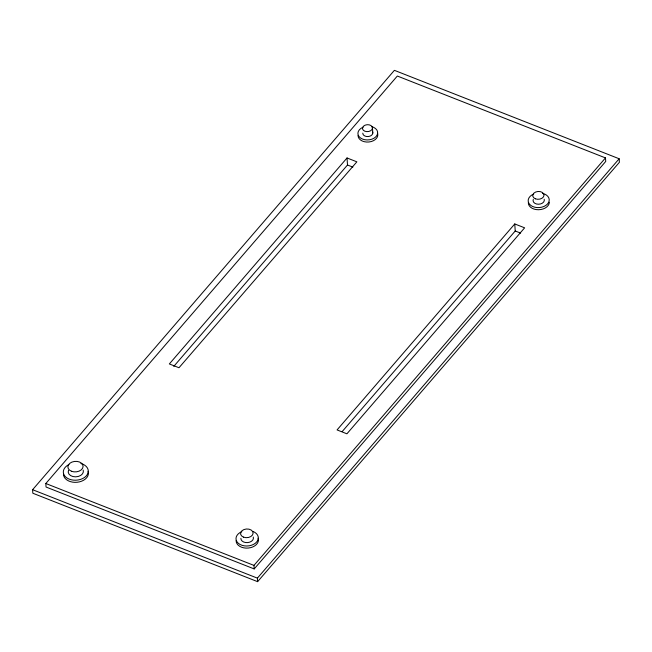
<?xml version="1.0" encoding="UTF-8"?>
<svg xmlns="http://www.w3.org/2000/svg" width="652" height="652" viewBox="0 0 652 652"><rect width="100%" height="100%" fill="white"/><g stroke="black" fill="none" stroke-linecap="round" stroke-linejoin="round"><path stroke-width="0.98" d="M32.6 489.709L394.387 70.334L619.164 158.762L619.4 162.291L257.613 581.665L32.836 493.238L32.6 489.709L257.385 578.137L257.613 581.665M45.811 483.515L397.337 76.031L605.488 157.914L605.724 161.443L254.198 568.927L46.047 487.036L45.811 483.515L253.962 565.398L254.198 568.927M347.035 157.963L169.341 363.946L178.99 367.744L356.864 161.826L347.035 157.963L347.5 165.005L173.782 366.383M514.762 223.946L337.06 429.929L346.921 433.808L524.624 227.825L514.762 223.946L515.227 230.987L342.17 431.591M253.962 565.398L605.488 157.914M257.385 578.137L619.164 158.762M347.5 165.005L352.862 167.116M515.227 230.987L520.606 233.106M372.479 128.085A5.012 3.472 -3.8 0 1 364.843 131.207A5.012 3.472 -3.8 0 1 365.096 125.184A5.012 3.472 -3.8 0 1 372.479 128.085L372.805 133.016M549.367 202.275A10.538 7.294 -3.8 0 1 538.536 209.732A10.538 7.294 -3.8 0 1 528.316 202.576M83.203 470.092A7.612 5.265 -3.8 0 1 75.583 476.84A7.612 5.265 -3.8 0 1 68.525 470.304M253.017 531.462A11.182 7.742 -3.8 0 1 255.494 543.124A11.182 7.742 -3.8 0 1 238.396 543.369A11.182 7.742 -3.8 0 1 241.859 531.624M253.269 537.044A6.292 4.352 -3.8 0 1 247.793 542.578A6.292 4.352 -3.8 0 1 240.873 538.348M258.159 538.21A11.182 7.742 -3.8 0 1 248.428 548.039A11.182 7.742 -3.8 0 1 236.13 540.532M88.093 471.257A12.502 8.655 -3.8 0 1 77.213 482.252A12.502 8.655 -3.8 0 1 63.464 473.857M372.675 132.12A5.012 3.472 -3.8 0 1 368.307 136.529A5.012 3.472 -3.8 0 1 362.797 133.163M377.565 133.285A9.902 6.854 -3.8 0 1 368.942 141.989A9.902 6.854 -3.8 0 1 358.054 135.339M371.453 126.586A9.902 6.854 -3.8 0 1 375.902 136.741A9.902 6.854 -3.8 0 1 360.409 137.906A9.902 6.854 -3.8 0 1 363.107 127.205M544.192 199.219A5.648 3.912 -3.8 0 1 538.536 204.231A5.648 3.912 -3.8 0 1 533.295 199.373M80.921 463.482A12.502 8.655 -3.8 0 1 86.031 476.18A12.502 8.655 -3.8 0 1 66.846 477.908A12.502 8.655 -3.8 0 1 68.949 464.558M542.586 193.383A10.538 7.294 -3.8 0 1 547.321 204.198A10.538 7.294 -3.8 0 1 530.834 205.437A10.538 7.294 -3.8 0 1 533.703 194.051M71.484 471.257A7.612 5.265 -3.8 0 0 83.081 466.522A7.612 5.265 -3.8 0 0 71.867 462.113A7.612 5.265 -3.8 0 0 71.484 471.257M535.406 198.811A5.648 3.912 -3.8 0 0 544.012 195.298A5.648 3.912 -3.8 0 0 535.691 192.022A5.648 3.912 -3.8 0 0 535.406 198.811M243.53 537.15A6.292 4.352 -3.8 0 0 253.106 533.238A6.292 4.352 -3.8 0 0 243.848 529.595A6.292 4.352 -3.8 0 0 243.53 537.15"/></g></svg>
